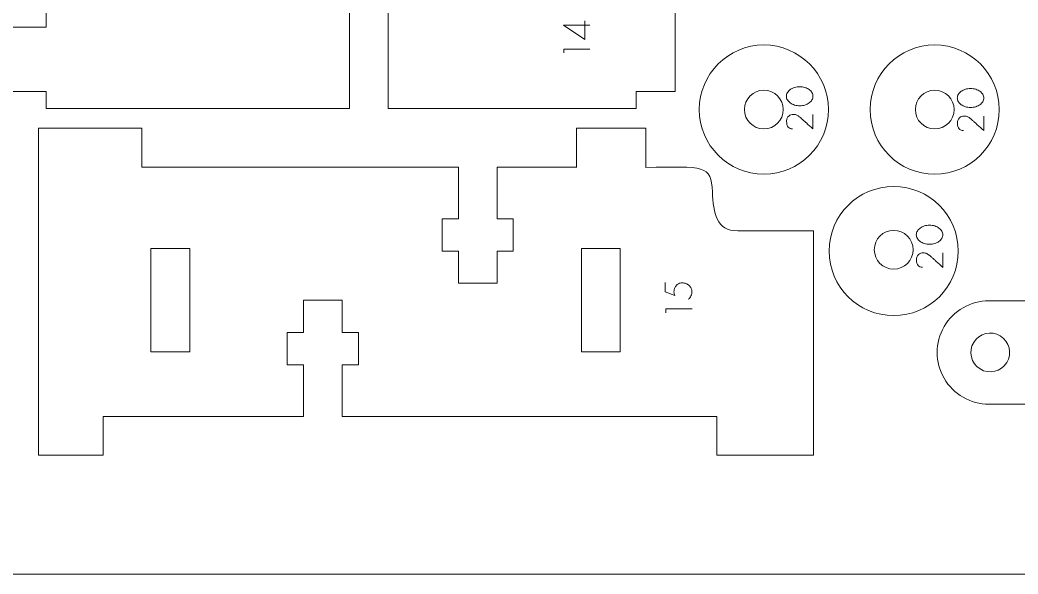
# Model space of a CAD drawing. Header units: millimetres. Extents: x 1 to 3601, y 1 to 1216.
# Drawn here: x 67.9 to 145.2, y 1.5 to 44.4 of the extents above; entities that cross this region are included whole.
import ezdxf

# ---------------------------------------------------------------- set-up
doc = ezdxf.new("R2010")
doc.units = ezdxf.units.MM
doc.layers.get('0').update_dxf_attribs({"lineweight": 5})
for name, color, linetype, lineweight in [('MARCATGE', 1, 'Continuous', 5), ('NO IMPRES', 5, 'Continuous', 5), ('TALL 1', 4, 'Continuous', 5)]:
    doc.layers.add(name, color=color, linetype=linetype, lineweight=lineweight)

msp = doc.modelspace()

# ---------------------------------------------------------------- linework, layer by layer
for points, knots in [([(86.412, 85.18), (86.412, 85.18), (86.408, 85.153), (86.408, 85.153), (86.408, 85.153), (86.408, 85.153), (69.921, 85.153), (69.921, 85.153), (69.921, 85.153), (69.921, 85.153), (69.921, 85.128), (69.921, 85.128), (69.921, 85.128), (69.921, 85.128), (69.921, 83.828), (69.921, 83.828), (69.921, 83.828), (69.921, 83.828), (66.921, 83.828), (66.921, 83.828), (66.921, 83.828), (66.921, 83.828), (66.921, 70.828), (66.921, 70.828), (66.921, 70.828), (66.921, 70.828), (69.921, 70.828), (69.921, 70.828), (69.921, 70.828), (69.921, 70.828), (69.921, 51.828), (69.921, 51.828), (69.921, 51.828), (69.921, 51.828), (66.921, 51.828), (66.921, 51.828), (66.921, 51.828), (66.921, 51.828), (66.921, 46.828), (66.921, 46.828), (66.921, 46.828), (66.921, 46.828), (69.921, 46.828), (69.921, 46.828), (69.921, 46.828), (69.921, 46.828), (69.921, 43.828), (69.921, 43.828), (69.921, 43.828), (69.921, 43.828), (66.921, 43.828), (66.921, 43.828), (66.921, 43.828), (66.921, 43.828), (66.921, 38.828), (66.921, 38.828), (66.921, 38.828), (66.921, 38.828), (69.921, 38.828), (69.921, 38.828), (69.921, 38.828), (69.921, 38.828), (69.921, 37.528), (69.921, 37.528), (69.921, 37.528), (69.921, 37.528), (93.421, 37.528), (93.421, 37.528), (93.421, 37.528), (93.421, 37.528), (93.421, 47.428), (93.421, 47.428), (93.421, 47.428), (93.421, 47.428), (96.421, 47.428), (96.421, 47.428), (96.421, 47.428), (96.421, 47.428), (96.421, 37.528), (96.421, 37.528), (96.421, 37.528), (96.421, 37.528), (115.621, 37.528), (115.621, 37.528), (115.621, 37.528), (115.621, 37.528), (115.621, 38.828), (115.621, 38.828), (115.621, 38.828), (115.621, 38.828), (118.621, 38.828), (118.621, 38.828), (118.621, 38.828), (118.621, 38.828), (118.621, 53.828), (118.621, 53.828), (118.621, 53.828), (118.621, 53.828), (115.621, 53.828), (115.621, 53.828), (115.621, 53.828), (115.621, 53.828), (115.621, 73.828), (115.621, 73.828), (115.621, 73.828), (115.621, 73.828), (118.621, 73.828), (118.621, 73.828), (118.621, 73.828), (118.621, 73.828), (118.621, 83.828), (118.621, 83.828), (118.621, 83.828), (118.621, 83.828), (115.621, 83.828), (115.621, 83.828), (115.621, 83.828), (115.621, 83.828), (115.621, 85.128), (115.621, 85.128), (115.621, 85.128), (115.621, 85.128), (96.421, 85.128), (96.421, 85.128), (96.421, 85.128), (96.421, 85.128), (96.421, 82.658), (96.421, 82.658), (96.421, 82.658), (96.421, 82.658), (93.421, 82.658), (93.421, 82.658), (93.421, 82.658), (93.421, 82.658), (93.421, 85.153), (93.421, 85.153), (93.421, 85.153), (93.421, 85.153), (89.708, 85.153), (89.708, 85.153), (89.708, 85.153), (89.708, 85.153), (89.712, 85.18), (89.712, 85.18), (89.712, 85.18), (89.712, 85.18), (89.712, 88.48), (89.712, 88.48), (89.712, 88.48), (89.712, 88.48), (86.412, 88.48), (86.412, 88.48), (86.412, 88.48), (86.412, 88.48), (86.412, 85.18), (86.412, 85.18)], [0, 0, 0, 0, 0.025, 0.025, 0.025, 0.025, 0.05, 0.05, 0.05, 0.05, 0.075, 0.075, 0.075, 0.075, 0.1, 0.1, 0.1, 0.1, 0.125, 0.125, 0.125, 0.125, 0.15, 0.15, 0.15, 0.15, 0.175, 0.175, 0.175, 0.175, 0.2, 0.2, 0.2, 0.2, 0.225, 0.225, 0.225, 0.225, 0.25, 0.25, 0.25, 0.25, 0.275, 0.275, 0.275, 0.275, 0.3, 0.3, 0.3, 0.3, 0.325, 0.325, 0.325, 0.325, 0.35, 0.35, 0.35, 0.35, 0.375, 0.375, 0.375, 0.375, 0.4, 0.4, 0.4, 0.4, 0.425, 0.425, 0.425, 0.425, 0.45, 0.45, 0.45, 0.45, 0.475, 0.475, 0.475, 0.475, 0.5, 0.5, 0.5, 0.5, 0.525, 0.525, 0.525, 0.525, 0.55, 0.55, 0.55, 0.55, 0.575, 0.575, 0.575, 0.575, 0.6, 0.6, 0.6, 0.6, 0.625, 0.625, 0.625, 0.625, 0.65, 0.65, 0.65, 0.65, 0.675, 0.675, 0.675, 0.675, 0.7, 0.7, 0.7, 0.7, 0.725, 0.725, 0.725, 0.725, 0.75, 0.75, 0.75, 0.75, 0.775, 0.775, 0.775, 0.775, 0.8, 0.8, 0.8, 0.8, 0.825, 0.825, 0.825, 0.825, 0.85, 0.85, 0.85, 0.85, 0.875, 0.875, 0.875, 0.875, 0.9, 0.9, 0.9, 0.9, 0.925, 0.925, 0.925, 0.925, 0.95, 0.95, 0.95, 0.95, 1, 1, 1, 1]), ([(125.493, 32.438), (122.731, 32.438), (120.493, 34.677), (120.493, 37.438), (120.493, 37.438), (120.493, 40.2), (122.731, 42.438), (125.493, 42.438), (125.493, 42.438), (128.254, 42.438), (130.493, 40.2), (130.493, 37.438), (130.493, 37.438), (130.493, 34.677), (128.254, 32.438), (125.493, 32.438)], [0, 0, 0, 0, 0.2, 0.2, 0.2, 0.2, 0.4, 0.4, 0.4, 0.4, 0.6, 0.6, 0.6, 0.6, 1, 1, 1, 1]), ([(138.722, 32.438), (135.961, 32.438), (133.722, 34.677), (133.722, 37.438), (133.722, 37.438), (133.722, 40.2), (135.961, 42.438), (138.722, 42.438), (138.722, 42.438), (141.483, 42.438), (143.722, 40.2), (143.722, 37.438), (143.722, 37.438), (143.722, 34.677), (141.483, 32.438), (138.722, 32.438)], [0, 0, 0, 0, 0.2, 0.2, 0.2, 0.2, 0.4, 0.4, 0.4, 0.4, 0.6, 0.6, 0.6, 0.6, 1, 1, 1, 1]), ([(110.977, 35.987), (110.977, 35.987), (110.977, 35.943), (110.977, 35.943), (110.977, 35.943), (110.977, 35.943), (110.977, 32.943), (110.977, 32.943), (110.977, 32.943), (110.977, 32.943), (110.977, 32.987), (110.977, 32.987), (110.977, 32.987), (110.977, 32.987), (104.847, 32.987), (104.847, 32.987), (104.847, 32.987), (104.847, 32.987), (104.847, 28.987), (104.847, 28.987), (104.847, 28.987), (104.847, 28.987), (106.097, 28.987), (106.097, 28.987), (106.097, 28.987), (106.097, 28.987), (106.097, 26.487), (106.097, 26.487), (106.097, 26.487), (106.097, 26.487), (104.847, 26.487), (104.847, 26.487), (104.847, 26.487), (104.847, 26.487), (104.847, 23.987), (104.847, 23.987), (104.847, 23.987), (104.847, 23.987), (101.847, 23.987), (101.847, 23.987), (101.847, 23.987), (101.847, 23.987), (101.847, 26.487), (101.847, 26.487), (101.847, 26.487), (101.847, 26.487), (100.597, 26.487), (100.597, 26.487), (100.597, 26.487), (100.597, 26.487), (100.597, 28.987), (100.597, 28.987), (100.597, 28.987), (100.597, 28.987), (101.847, 28.987), (101.847, 28.987), (101.847, 28.987), (101.847, 28.987), (101.847, 32.987), (101.847, 32.987), (101.847, 32.987), (101.847, 32.987), (77.35, 32.987), (77.35, 32.987), (77.35, 32.987), (77.35, 32.987), (77.35, 35.987), (77.35, 35.987), (77.35, 35.987), (77.35, 35.987), (69.35, 35.987), (69.35, 35.987), (69.35, 35.987), (69.35, 35.987), (69.35, 10.687), (69.35, 10.687), (69.35, 10.687), (69.35, 10.687), (74.35, 10.687), (74.35, 10.687), (74.35, 10.687), (74.35, 10.687), (74.35, 13.687), (74.35, 13.687), (74.35, 13.687), (74.35, 13.687), (89.85, 13.687), (89.85, 13.687), (89.85, 13.687), (89.85, 13.687), (89.85, 17.687), (89.85, 17.687), (89.85, 17.687), (89.85, 17.687), (88.6, 17.687), (88.6, 17.687), (88.6, 17.687), (88.6, 17.687), (88.6, 20.187), (88.6, 20.187), (88.6, 20.187), (88.6, 20.187), (89.85, 20.187), (89.85, 20.187), (89.85, 20.187), (89.85, 20.187), (89.85, 22.687), (89.85, 22.687), (89.85, 22.687), (89.85, 22.687), (92.85, 22.687), (92.85, 22.687), (92.85, 22.687), (92.85, 22.687), (92.85, 20.187), (92.85, 20.187), (92.85, 20.187), (92.85, 20.187), (94.1, 20.187), (94.1, 20.187), (94.1, 20.187), (94.1, 20.187), (94.1, 17.687), (94.1, 17.687), (94.1, 17.687), (94.1, 17.687), (92.85, 17.687), (92.85, 17.687), (92.85, 17.687), (92.85, 17.687), (92.85, 13.687), (92.85, 13.687), (92.85, 13.687), (92.85, 13.687), (121.85, 13.687), (121.85, 13.687), (121.85, 13.687), (121.85, 13.687), (121.85, 10.687), (121.85, 10.687), (121.85, 10.687), (121.85, 10.687), (129.35, 10.687), (129.35, 10.687), (129.35, 10.687), (129.35, 10.687), (129.35, 28.051), (129.35, 28.051), (129.35, 28.051), (129.35, 28.051), (123.471, 28.051), (123.471, 28.051), (123.471, 28.051), (121.811, 28.051), (121.576, 29.408), (121.511, 31.071), (121.511, 31.071), (121.428, 33.182), (120.873, 33.013), (116.35, 32.963), (116.35, 32.963), (116.35, 33.857), (116.35, 34.903), (116.35, 35.987), (116.35, 35.987), (116.35, 35.987), (110.977, 35.987), (110.977, 35.987)], [0, 0, 0, 0, 0.023256, 0.023256, 0.023256, 0.023256, 0.046512, 0.046512, 0.046512, 0.046512, 0.069767, 0.069767, 0.069767, 0.069767, 0.093023, 0.093023, 0.093023, 0.093023, 0.116279, 0.116279, 0.116279, 0.116279, 0.139535, 0.139535, 0.139535, 0.139535, 0.162791, 0.162791, 0.162791, 0.162791, 0.186047, 0.186047, 0.186047, 0.186047, 0.209302, 0.209302, 0.209302, 0.209302, 0.232558, 0.232558, 0.232558, 0.232558, 0.255814, 0.255814, 0.255814, 0.255814, 0.27907, 0.27907, 0.27907, 0.27907, 0.302326, 0.302326, 0.302326, 0.302326, 0.325581, 0.325581, 0.325581, 0.325581, 0.348837, 0.348837, 0.348837, 0.348837, 0.372093, 0.372093, 0.372093, 0.372093, 0.395349, 0.395349, 0.395349, 0.395349, 0.418605, 0.418605, 0.418605, 0.418605, 0.44186, 0.44186, 0.44186, 0.44186, 0.465116, 0.465116, 0.465116, 0.465116, 0.488372, 0.488372, 0.488372, 0.488372, 0.511628, 0.511628, 0.511628, 0.511628, 0.534884, 0.534884, 0.534884, 0.534884, 0.55814, 0.55814, 0.55814, 0.55814, 0.581395, 0.581395, 0.581395, 0.581395, 0.604651, 0.604651, 0.604651, 0.604651, 0.627907, 0.627907, 0.627907, 0.627907, 0.651163, 0.651163, 0.651163, 0.651163, 0.674419, 0.674419, 0.674419, 0.674419, 0.697674, 0.697674, 0.697674, 0.697674, 0.72093, 0.72093, 0.72093, 0.72093, 0.744186, 0.744186, 0.744186, 0.744186, 0.767442, 0.767442, 0.767442, 0.767442, 0.790698, 0.790698, 0.790698, 0.790698, 0.813953, 0.813953, 0.813953, 0.813953, 0.837209, 0.837209, 0.837209, 0.837209, 0.860465, 0.860465, 0.860465, 0.860465, 0.883721, 0.883721, 0.883721, 0.883721, 0.906977, 0.906977, 0.906977, 0.906977, 0.930233, 0.930233, 0.930233, 0.930233, 0.953488, 0.953488, 0.953488, 0.953488, 1, 1, 1, 1]), ([(135.545, 21.488), (132.783, 21.488), (130.545, 23.727), (130.545, 26.488), (130.545, 26.488), (130.545, 29.249), (132.783, 31.488), (135.545, 31.488), (135.545, 31.488), (138.306, 31.488), (140.545, 29.249), (140.545, 26.488), (140.545, 26.488), (140.545, 23.727), (138.306, 21.488), (135.545, 21.488)], [0, 0, 0, 0, 0.2, 0.2, 0.2, 0.2, 0.4, 0.4, 0.4, 0.4, 0.6, 0.6, 0.6, 0.6, 1, 1, 1, 1]), ([(181.019, 13.384), (181.019, 13.384), (181.242, 13.513), (181.242, 13.513), (181.242, 13.513), (179.443, 12.414), (177.14, 12.316), (175.21, 13.384), (175.21, 13.384), (173.728, 14.204), (171.962, 14.634), (170.269, 14.634), (170.269, 14.634), (170.269, 14.634), (142.915, 14.634), (142.915, 14.634), (142.915, 14.634), (141.486, 14.634), (140.166, 15.396), (139.451, 16.634), (139.451, 16.634), (138.737, 17.872), (138.737, 19.396), (139.451, 20.634), (139.451, 20.634), (140.166, 21.872), (141.486, 22.634), (142.915, 22.634), (142.915, 22.634), (142.915, 22.634), (170.269, 22.634), (170.269, 22.634), (170.269, 22.634), (171.962, 22.634), (173.728, 23.064), (175.21, 23.884), (175.21, 23.884), (177.131, 24.947), (179.421, 24.855), (181.217, 23.77), (181.217, 23.77), (181.217, 23.77), (181.019, 23.884), (181.019, 23.884), (181.019, 23.884), (182.501, 23.064), (184.267, 22.634), (185.961, 22.634), (185.961, 22.634), (185.961, 22.634), (191.488, 22.634), (191.488, 22.634), (191.488, 22.634), (192.917, 22.634), (194.238, 21.872), (194.952, 20.634), (194.952, 20.634), (195.667, 19.396), (195.667, 17.872), (194.952, 16.634), (194.952, 16.634), (194.238, 15.396), (192.917, 14.634), (191.488, 14.634), (191.488, 14.634), (191.488, 14.634), (185.961, 14.634), (185.961, 14.634), (185.961, 14.634), (184.267, 14.634), (182.501, 14.204), (181.019, 13.384)], [0, 0, 0, 0, 0.052632, 0.052632, 0.052632, 0.052632, 0.105263, 0.105263, 0.105263, 0.105263, 0.157895, 0.157895, 0.157895, 0.157895, 0.210526, 0.210526, 0.210526, 0.210526, 0.263158, 0.263158, 0.263158, 0.263158, 0.315789, 0.315789, 0.315789, 0.315789, 0.368421, 0.368421, 0.368421, 0.368421, 0.421053, 0.421053, 0.421053, 0.421053, 0.473684, 0.473684, 0.473684, 0.473684, 0.526316, 0.526316, 0.526316, 0.526316, 0.578947, 0.578947, 0.578947, 0.578947, 0.631579, 0.631579, 0.631579, 0.631579, 0.684211, 0.684211, 0.684211, 0.684211, 0.736842, 0.736842, 0.736842, 0.736842, 0.789474, 0.789474, 0.789474, 0.789474, 0.842105, 0.842105, 0.842105, 0.842105, 0.894737, 0.894737, 0.894737, 0.894737, 1, 1, 1, 1])]:
    msp.add_open_spline(points, degree=3, knots=knots)
at = {"layer": 'MARCATGE'}
for points, knots in [([(109.984, 43.984), (109.984, 43.984), (111.647, 42.872), (111.647, 42.872), (111.647, 42.872), (111.647, 42.872), (111.647, 44.314), (111.647, 44.314), (111.647, 44.314), (111.647, 44.314), (111.647, 42.872), (111.647, 42.872), (111.647, 42.872), (111.647, 42.872), (109.984, 43.984), (109.984, 43.984), (109.984, 43.984), (109.984, 43.984), (112.03, 43.984), (112.03, 43.984), (112.03, 43.984), (112.03, 43.984), (109.984, 43.984), (109.984, 43.984)], [0, 0, 0, 0, 0.142857, 0.142857, 0.142857, 0.142857, 0.285714, 0.285714, 0.285714, 0.285714, 0.428571, 0.428571, 0.428571, 0.428571, 0.571429, 0.571429, 0.571429, 0.571429, 0.714286, 0.714286, 0.714286, 0.714286, 1, 1, 1, 1]), ([(109.998, 42.124), (109.998, 42.124), (109.998, 41.834), (109.998, 41.834), (109.998, 41.834), (109.998, 41.834), (109.998, 42.124), (109.998, 42.124), (109.998, 42.124), (109.998, 42.124), (112.03, 42.124), (112.03, 42.124), (112.03, 42.124), (112.03, 42.124), (109.998, 42.124), (109.998, 42.124)], [0, 0, 0, 0, 0.2, 0.2, 0.2, 0.2, 0.4, 0.4, 0.4, 0.4, 0.6, 0.6, 0.6, 0.6, 1, 1, 1, 1]), ([(129.297, 38.466), (129.297, 38.365), (129.27, 38.27), (129.216, 38.181), (129.216, 38.181), (129.163, 38.093), (129.089, 38.015), (128.996, 37.948), (128.996, 37.948), (128.903, 37.882), (128.794, 37.829), (128.669, 37.79), (128.669, 37.79), (128.544, 37.752), (128.411, 37.733), (128.27, 37.733), (128.27, 37.733), (128.128, 37.733), (127.995, 37.752), (127.87, 37.79), (127.87, 37.79), (127.745, 37.829), (127.636, 37.882), (127.543, 37.948), (127.543, 37.948), (127.45, 38.015), (127.376, 38.093), (127.321, 38.181), (127.321, 38.181), (127.267, 38.27), (127.239, 38.365), (127.239, 38.466), (127.239, 38.466), (127.239, 38.568), (127.267, 38.663), (127.321, 38.751), (127.321, 38.751), (127.376, 38.84), (127.45, 38.917), (127.543, 38.984), (127.543, 38.984), (127.636, 39.051), (127.745, 39.104), (127.87, 39.142), (127.87, 39.142), (127.995, 39.181), (128.128, 39.2), (128.27, 39.2), (128.27, 39.2), (128.411, 39.2), (128.544, 39.181), (128.669, 39.142), (128.669, 39.142), (128.794, 39.104), (128.903, 39.051), (128.996, 38.984), (128.996, 38.984), (129.089, 38.917), (129.163, 38.84), (129.216, 38.751), (129.216, 38.751), (129.27, 38.663), (129.297, 38.568), (129.297, 38.466)], [0, 0, 0, 0, 0.058824, 0.058824, 0.058824, 0.058824, 0.117647, 0.117647, 0.117647, 0.117647, 0.176471, 0.176471, 0.176471, 0.176471, 0.235294, 0.235294, 0.235294, 0.235294, 0.294118, 0.294118, 0.294118, 0.294118, 0.352941, 0.352941, 0.352941, 0.352941, 0.411765, 0.411765, 0.411765, 0.411765, 0.470588, 0.470588, 0.470588, 0.470588, 0.529412, 0.529412, 0.529412, 0.529412, 0.588235, 0.588235, 0.588235, 0.588235, 0.647059, 0.647059, 0.647059, 0.647059, 0.705882, 0.705882, 0.705882, 0.705882, 0.764706, 0.764706, 0.764706, 0.764706, 0.823529, 0.823529, 0.823529, 0.823529, 0.882353, 0.882353, 0.882353, 0.882353, 1, 1, 1, 1]), ([(142.526, 38.334), (142.526, 38.232), (142.499, 38.137), (142.446, 38.049), (142.446, 38.049), (142.392, 37.961), (142.319, 37.883), (142.225, 37.816), (142.225, 37.816), (142.132, 37.749), (142.023, 37.697), (141.898, 37.658), (141.898, 37.658), (141.773, 37.62), (141.64, 37.6), (141.499, 37.6), (141.499, 37.6), (141.358, 37.6), (141.225, 37.62), (141.099, 37.658), (141.099, 37.658), (140.974, 37.697), (140.865, 37.749), (140.772, 37.816), (140.772, 37.816), (140.679, 37.883), (140.605, 37.961), (140.551, 38.049), (140.551, 38.049), (140.496, 38.137), (140.469, 38.232), (140.469, 38.334), (140.469, 38.334), (140.469, 38.436), (140.496, 38.531), (140.551, 38.619), (140.551, 38.619), (140.605, 38.708), (140.679, 38.785), (140.772, 38.852), (140.772, 38.852), (140.865, 38.919), (140.974, 38.971), (141.099, 39.01), (141.099, 39.01), (141.225, 39.049), (141.358, 39.068), (141.499, 39.068), (141.499, 39.068), (141.64, 39.068), (141.773, 39.049), (141.898, 39.01), (141.898, 39.01), (142.023, 38.971), (142.132, 38.919), (142.225, 38.852), (142.225, 38.852), (142.319, 38.785), (142.392, 38.708), (142.446, 38.619), (142.446, 38.619), (142.499, 38.531), (142.526, 38.436), (142.526, 38.334)], [0, 0, 0, 0, 0.058824, 0.058824, 0.058824, 0.058824, 0.117647, 0.117647, 0.117647, 0.117647, 0.176471, 0.176471, 0.176471, 0.176471, 0.235294, 0.235294, 0.235294, 0.235294, 0.294118, 0.294118, 0.294118, 0.294118, 0.352941, 0.352941, 0.352941, 0.352941, 0.411765, 0.411765, 0.411765, 0.411765, 0.470588, 0.470588, 0.470588, 0.470588, 0.529412, 0.529412, 0.529412, 0.529412, 0.588235, 0.588235, 0.588235, 0.588235, 0.647059, 0.647059, 0.647059, 0.647059, 0.705882, 0.705882, 0.705882, 0.705882, 0.764706, 0.764706, 0.764706, 0.764706, 0.823529, 0.823529, 0.823529, 0.823529, 0.882353, 0.882353, 0.882353, 0.882353, 1, 1, 1, 1]), ([(129.297, 35.941), (129.109, 36.11), (128.938, 36.263), (128.786, 36.401), (128.786, 36.401), (128.722, 36.459), (128.658, 36.517), (128.594, 36.574), (128.594, 36.574), (128.53, 36.632), (128.472, 36.683), (128.419, 36.729), (128.419, 36.729), (128.366, 36.775), (128.322, 36.814), (128.285, 36.845), (128.285, 36.845), (128.248, 36.876), (128.225, 36.894), (128.216, 36.9), (128.216, 36.9), (128.197, 36.911), (128.175, 36.926), (128.15, 36.945), (128.15, 36.945), (128.124, 36.964), (128.094, 36.982), (128.059, 37), (128.059, 37), (128.025, 37.018), (127.984, 37.034), (127.937, 37.047), (127.937, 37.047), (127.89, 37.06), (127.835, 37.067), (127.773, 37.067), (127.773, 37.067), (127.711, 37.067), (127.649, 37.056), (127.587, 37.036), (127.587, 37.036), (127.525, 37.015), (127.469, 36.983), (127.419, 36.94), (127.419, 36.94), (127.369, 36.896), (127.328, 36.84), (127.297, 36.772), (127.297, 36.772), (127.266, 36.703), (127.251, 36.62), (127.251, 36.522), (127.251, 36.522), (127.253, 36.324), (127.296, 36.179), (127.381, 36.086), (127.381, 36.086), (127.465, 35.993), (127.577, 35.946), (127.716, 35.946), (127.716, 35.946), (127.577, 35.946), (127.465, 35.993), (127.381, 36.086), (127.381, 36.086), (127.296, 36.179), (127.253, 36.324), (127.251, 36.522), (127.251, 36.522), (127.251, 36.62), (127.266, 36.703), (127.297, 36.772), (127.297, 36.772), (127.328, 36.84), (127.369, 36.896), (127.419, 36.94), (127.419, 36.94), (127.469, 36.983), (127.525, 37.015), (127.587, 37.036), (127.587, 37.036), (127.649, 37.056), (127.711, 37.067), (127.773, 37.067), (127.773, 37.067), (127.835, 37.067), (127.89, 37.06), (127.937, 37.047), (127.937, 37.047), (127.984, 37.034), (128.025, 37.018), (128.059, 37), (128.059, 37), (128.094, 36.982), (128.124, 36.964), (128.15, 36.945), (128.15, 36.945), (128.175, 36.926), (128.197, 36.911), (128.216, 36.9), (128.216, 36.9), (128.225, 36.894), (128.248, 36.876), (128.285, 36.845), (128.285, 36.845), (128.322, 36.814), (128.366, 36.775), (128.419, 36.729), (128.419, 36.729), (128.472, 36.683), (128.53, 36.632), (128.594, 36.574), (128.594, 36.574), (128.658, 36.517), (128.722, 36.459), (128.786, 36.401), (128.786, 36.401), (128.938, 36.263), (129.109, 36.11), (129.297, 35.941), (129.297, 35.941), (129.297, 35.941), (129.297, 37.052), (129.297, 37.052), (129.297, 37.052), (129.297, 37.052), (129.297, 35.941), (129.297, 35.941)], [0, 0, 0, 0, 0.030303, 0.030303, 0.030303, 0.030303, 0.060606, 0.060606, 0.060606, 0.060606, 0.090909, 0.090909, 0.090909, 0.090909, 0.121212, 0.121212, 0.121212, 0.121212, 0.151515, 0.151515, 0.151515, 0.151515, 0.181818, 0.181818, 0.181818, 0.181818, 0.212121, 0.212121, 0.212121, 0.212121, 0.242424, 0.242424, 0.242424, 0.242424, 0.272727, 0.272727, 0.272727, 0.272727, 0.30303, 0.30303, 0.30303, 0.30303, 0.333333, 0.333333, 0.333333, 0.333333, 0.363636, 0.363636, 0.363636, 0.363636, 0.393939, 0.393939, 0.393939, 0.393939, 0.424242, 0.424242, 0.424242, 0.424242, 0.454545, 0.454545, 0.454545, 0.454545, 0.484848, 0.484848, 0.484848, 0.484848, 0.515152, 0.515152, 0.515152, 0.515152, 0.545455, 0.545455, 0.545455, 0.545455, 0.575758, 0.575758, 0.575758, 0.575758, 0.606061, 0.606061, 0.606061, 0.606061, 0.636364, 0.636364, 0.636364, 0.636364, 0.666667, 0.666667, 0.666667, 0.666667, 0.69697, 0.69697, 0.69697, 0.69697, 0.727273, 0.727273, 0.727273, 0.727273, 0.757576, 0.757576, 0.757576, 0.757576, 0.787879, 0.787879, 0.787879, 0.787879, 0.818182, 0.818182, 0.818182, 0.818182, 0.848485, 0.848485, 0.848485, 0.848485, 0.878788, 0.878788, 0.878788, 0.878788, 0.909091, 0.909091, 0.909091, 0.909091, 0.939394, 0.939394, 0.939394, 0.939394, 1, 1, 1, 1]), ([(142.526, 35.808), (142.338, 35.978), (142.168, 36.131), (142.015, 36.268), (142.015, 36.268), (141.951, 36.327), (141.887, 36.384), (141.823, 36.442), (141.823, 36.442), (141.759, 36.499), (141.701, 36.551), (141.648, 36.597), (141.648, 36.597), (141.596, 36.643), (141.551, 36.682), (141.514, 36.713), (141.514, 36.713), (141.478, 36.744), (141.455, 36.762), (141.445, 36.768), (141.445, 36.768), (141.426, 36.779), (141.404, 36.794), (141.379, 36.813), (141.379, 36.813), (141.353, 36.832), (141.323, 36.85), (141.289, 36.868), (141.289, 36.868), (141.254, 36.886), (141.213, 36.901), (141.166, 36.915), (141.166, 36.915), (141.119, 36.928), (141.064, 36.934), (141.002, 36.934), (141.002, 36.934), (140.94, 36.934), (140.878, 36.924), (140.816, 36.903), (140.816, 36.903), (140.754, 36.883), (140.698, 36.851), (140.648, 36.807), (140.648, 36.807), (140.598, 36.764), (140.558, 36.708), (140.527, 36.639), (140.527, 36.639), (140.495, 36.571), (140.48, 36.487), (140.48, 36.39), (140.48, 36.39), (140.482, 36.192), (140.525, 36.047), (140.61, 35.954), (140.61, 35.954), (140.694, 35.86), (140.806, 35.814), (140.946, 35.814), (140.946, 35.814), (140.806, 35.814), (140.694, 35.86), (140.61, 35.954), (140.61, 35.954), (140.525, 36.047), (140.482, 36.192), (140.48, 36.39), (140.48, 36.39), (140.48, 36.487), (140.495, 36.571), (140.527, 36.639), (140.527, 36.639), (140.558, 36.708), (140.598, 36.764), (140.648, 36.807), (140.648, 36.807), (140.698, 36.851), (140.754, 36.883), (140.816, 36.903), (140.816, 36.903), (140.878, 36.924), (140.94, 36.934), (141.002, 36.934), (141.002, 36.934), (141.064, 36.934), (141.119, 36.928), (141.166, 36.915), (141.166, 36.915), (141.213, 36.901), (141.254, 36.886), (141.289, 36.868), (141.289, 36.868), (141.323, 36.85), (141.353, 36.832), (141.379, 36.813), (141.379, 36.813), (141.404, 36.794), (141.426, 36.779), (141.445, 36.768), (141.445, 36.768), (141.455, 36.762), (141.478, 36.744), (141.514, 36.713), (141.514, 36.713), (141.551, 36.682), (141.596, 36.643), (141.648, 36.597), (141.648, 36.597), (141.701, 36.551), (141.759, 36.499), (141.823, 36.442), (141.823, 36.442), (141.887, 36.384), (141.951, 36.327), (142.015, 36.268), (142.015, 36.268), (142.168, 36.131), (142.338, 35.978), (142.526, 35.808), (142.526, 35.808), (142.526, 35.808), (142.526, 36.92), (142.526, 36.92), (142.526, 36.92), (142.526, 36.92), (142.526, 35.808), (142.526, 35.808)], [0, 0, 0, 0, 0.030303, 0.030303, 0.030303, 0.030303, 0.060606, 0.060606, 0.060606, 0.060606, 0.090909, 0.090909, 0.090909, 0.090909, 0.121212, 0.121212, 0.121212, 0.121212, 0.151515, 0.151515, 0.151515, 0.151515, 0.181818, 0.181818, 0.181818, 0.181818, 0.212121, 0.212121, 0.212121, 0.212121, 0.242424, 0.242424, 0.242424, 0.242424, 0.272727, 0.272727, 0.272727, 0.272727, 0.30303, 0.30303, 0.30303, 0.30303, 0.333333, 0.333333, 0.333333, 0.333333, 0.363636, 0.363636, 0.363636, 0.363636, 0.393939, 0.393939, 0.393939, 0.393939, 0.424242, 0.424242, 0.424242, 0.424242, 0.454545, 0.454545, 0.454545, 0.454545, 0.484848, 0.484848, 0.484848, 0.484848, 0.515152, 0.515152, 0.515152, 0.515152, 0.545455, 0.545455, 0.545455, 0.545455, 0.575758, 0.575758, 0.575758, 0.575758, 0.606061, 0.606061, 0.606061, 0.606061, 0.636364, 0.636364, 0.636364, 0.636364, 0.666667, 0.666667, 0.666667, 0.666667, 0.69697, 0.69697, 0.69697, 0.69697, 0.727273, 0.727273, 0.727273, 0.727273, 0.757576, 0.757576, 0.757576, 0.757576, 0.787879, 0.787879, 0.787879, 0.787879, 0.818182, 0.818182, 0.818182, 0.818182, 0.848485, 0.848485, 0.848485, 0.848485, 0.878788, 0.878788, 0.878788, 0.878788, 0.909091, 0.909091, 0.909091, 0.909091, 0.939394, 0.939394, 0.939394, 0.939394, 1, 1, 1, 1]), ([(139.351, 27.751), (139.351, 27.649), (139.324, 27.554), (139.271, 27.466), (139.271, 27.466), (139.217, 27.377), (139.144, 27.3), (139.05, 27.233), (139.05, 27.233), (138.957, 27.166), (138.848, 27.113), (138.723, 27.075), (138.723, 27.075), (138.598, 27.036), (138.465, 27.017), (138.324, 27.017), (138.324, 27.017), (138.183, 27.017), (138.05, 27.036), (137.924, 27.075), (137.924, 27.075), (137.799, 27.113), (137.69, 27.166), (137.597, 27.233), (137.597, 27.233), (137.504, 27.3), (137.43, 27.377), (137.376, 27.466), (137.376, 27.466), (137.321, 27.554), (137.294, 27.649), (137.294, 27.751), (137.294, 27.751), (137.294, 27.852), (137.321, 27.947), (137.376, 28.036), (137.376, 28.036), (137.43, 28.124), (137.504, 28.202), (137.597, 28.269), (137.597, 28.269), (137.69, 28.335), (137.799, 28.388), (137.924, 28.427), (137.924, 28.427), (138.05, 28.465), (138.183, 28.484), (138.324, 28.484), (138.324, 28.484), (138.465, 28.484), (138.598, 28.465), (138.723, 28.427), (138.723, 28.427), (138.848, 28.388), (138.957, 28.335), (139.05, 28.269), (139.05, 28.269), (139.144, 28.202), (139.217, 28.124), (139.271, 28.036), (139.271, 28.036), (139.324, 27.947), (139.351, 27.852), (139.351, 27.751)], [0, 0, 0, 0, 0.058824, 0.058824, 0.058824, 0.058824, 0.117647, 0.117647, 0.117647, 0.117647, 0.176471, 0.176471, 0.176471, 0.176471, 0.235294, 0.235294, 0.235294, 0.235294, 0.294118, 0.294118, 0.294118, 0.294118, 0.352941, 0.352941, 0.352941, 0.352941, 0.411765, 0.411765, 0.411765, 0.411765, 0.470588, 0.470588, 0.470588, 0.470588, 0.529412, 0.529412, 0.529412, 0.529412, 0.588235, 0.588235, 0.588235, 0.588235, 0.647059, 0.647059, 0.647059, 0.647059, 0.705882, 0.705882, 0.705882, 0.705882, 0.764706, 0.764706, 0.764706, 0.764706, 0.823529, 0.823529, 0.823529, 0.823529, 0.882353, 0.882353, 0.882353, 0.882353, 1, 1, 1, 1]), ([(139.351, 25.225), (139.163, 25.394), (138.993, 25.548), (138.84, 25.685), (138.84, 25.685), (138.776, 25.743), (138.712, 25.801), (138.648, 25.858), (138.648, 25.858), (138.584, 25.916), (138.526, 25.968), (138.473, 26.014), (138.473, 26.014), (138.421, 26.06), (138.376, 26.098), (138.339, 26.129), (138.339, 26.129), (138.303, 26.16), (138.28, 26.179), (138.27, 26.184), (138.27, 26.184), (138.251, 26.196), (138.229, 26.211), (138.204, 26.23), (138.204, 26.23), (138.178, 26.248), (138.148, 26.267), (138.114, 26.285), (138.114, 26.285), (138.079, 26.302), (138.038, 26.318), (137.991, 26.331), (137.991, 26.331), (137.944, 26.344), (137.889, 26.351), (137.827, 26.351), (137.827, 26.351), (137.765, 26.351), (137.703, 26.341), (137.641, 26.32), (137.641, 26.32), (137.579, 26.299), (137.523, 26.267), (137.473, 26.224), (137.473, 26.224), (137.423, 26.181), (137.383, 26.125), (137.352, 26.056), (137.352, 26.056), (137.32, 25.987), (137.305, 25.904), (137.305, 25.806), (137.305, 25.806), (137.307, 25.609), (137.35, 25.463), (137.435, 25.37), (137.435, 25.37), (137.519, 25.277), (137.631, 25.23), (137.771, 25.23), (137.771, 25.23), (137.631, 25.23), (137.519, 25.277), (137.435, 25.37), (137.435, 25.37), (137.35, 25.463), (137.307, 25.609), (137.305, 25.806), (137.305, 25.806), (137.305, 25.904), (137.32, 25.987), (137.352, 26.056), (137.352, 26.056), (137.383, 26.125), (137.423, 26.181), (137.473, 26.224), (137.473, 26.224), (137.523, 26.267), (137.579, 26.299), (137.641, 26.32), (137.641, 26.32), (137.703, 26.341), (137.765, 26.351), (137.827, 26.351), (137.827, 26.351), (137.889, 26.351), (137.944, 26.344), (137.991, 26.331), (137.991, 26.331), (138.038, 26.318), (138.079, 26.302), (138.114, 26.285), (138.114, 26.285), (138.148, 26.267), (138.178, 26.248), (138.204, 26.23), (138.204, 26.23), (138.229, 26.211), (138.251, 26.196), (138.27, 26.184), (138.27, 26.184), (138.28, 26.179), (138.303, 26.16), (138.339, 26.129), (138.339, 26.129), (138.376, 26.098), (138.421, 26.06), (138.473, 26.014), (138.473, 26.014), (138.526, 25.968), (138.584, 25.916), (138.648, 25.858), (138.648, 25.858), (138.712, 25.801), (138.776, 25.743), (138.84, 25.685), (138.84, 25.685), (138.993, 25.548), (139.163, 25.394), (139.351, 25.225), (139.351, 25.225), (139.351, 25.225), (139.351, 26.337), (139.351, 26.337), (139.351, 26.337), (139.351, 26.337), (139.351, 25.225), (139.351, 25.225)], [0, 0, 0, 0, 0.030303, 0.030303, 0.030303, 0.030303, 0.060606, 0.060606, 0.060606, 0.060606, 0.090909, 0.090909, 0.090909, 0.090909, 0.121212, 0.121212, 0.121212, 0.121212, 0.151515, 0.151515, 0.151515, 0.151515, 0.181818, 0.181818, 0.181818, 0.181818, 0.212121, 0.212121, 0.212121, 0.212121, 0.242424, 0.242424, 0.242424, 0.242424, 0.272727, 0.272727, 0.272727, 0.272727, 0.30303, 0.30303, 0.30303, 0.30303, 0.333333, 0.333333, 0.333333, 0.333333, 0.363636, 0.363636, 0.363636, 0.363636, 0.393939, 0.393939, 0.393939, 0.393939, 0.424242, 0.424242, 0.424242, 0.424242, 0.454545, 0.454545, 0.454545, 0.454545, 0.484848, 0.484848, 0.484848, 0.484848, 0.515152, 0.515152, 0.515152, 0.515152, 0.545455, 0.545455, 0.545455, 0.545455, 0.575758, 0.575758, 0.575758, 0.575758, 0.606061, 0.606061, 0.606061, 0.606061, 0.636364, 0.636364, 0.636364, 0.636364, 0.666667, 0.666667, 0.666667, 0.666667, 0.69697, 0.69697, 0.69697, 0.69697, 0.727273, 0.727273, 0.727273, 0.727273, 0.757576, 0.757576, 0.757576, 0.757576, 0.787879, 0.787879, 0.787879, 0.787879, 0.818182, 0.818182, 0.818182, 0.818182, 0.848485, 0.848485, 0.848485, 0.848485, 0.878788, 0.878788, 0.878788, 0.878788, 0.909091, 0.909091, 0.909091, 0.909091, 0.939394, 0.939394, 0.939394, 0.939394, 1, 1, 1, 1]), ([(119.653, 22.75), (119.666, 22.761), (119.688, 22.782), (119.717, 22.812), (119.717, 22.812), (119.746, 22.842), (119.776, 22.881), (119.807, 22.929), (119.807, 22.929), (119.838, 22.977), (119.866, 23.035), (119.89, 23.103), (119.89, 23.103), (119.915, 23.17), (119.928, 23.249), (119.93, 23.34), (119.93, 23.34), (119.93, 23.43), (119.91, 23.516), (119.871, 23.598), (119.871, 23.598), (119.831, 23.68), (119.776, 23.753), (119.707, 23.817), (119.707, 23.817), (119.637, 23.88), (119.556, 23.931), (119.464, 23.969), (119.464, 23.969), (119.372, 24.007), (119.274, 24.025), (119.171, 24.025), (119.171, 24.025), (119.067, 24.025), (118.976, 24.003), (118.897, 23.959), (118.897, 23.959), (118.818, 23.915), (118.752, 23.861), (118.698, 23.797), (118.698, 23.797), (118.644, 23.733), (118.604, 23.665), (118.578, 23.594), (118.578, 23.594), (118.552, 23.522), (118.538, 23.459), (118.538, 23.404), (118.538, 23.404), (118.533, 23.371), (118.532, 23.335), (118.536, 23.297), (118.536, 23.297), (118.539, 23.265), (118.546, 23.228), (118.555, 23.184), (118.555, 23.184), (118.565, 23.141), (118.58, 23.097), (118.601, 23.052), (118.601, 23.052), (118.601, 23.052), (117.85, 23.334), (117.85, 23.334), (117.85, 23.334), (117.85, 23.334), (117.85, 24.045), (117.85, 24.045), (117.85, 24.045), (117.85, 24.045), (117.85, 23.334), (117.85, 23.334), (117.85, 23.334), (117.85, 23.334), (118.601, 23.052), (118.601, 23.052), (118.601, 23.052), (118.58, 23.097), (118.565, 23.141), (118.555, 23.184), (118.555, 23.184), (118.546, 23.228), (118.539, 23.265), (118.536, 23.297), (118.536, 23.297), (118.532, 23.335), (118.533, 23.371), (118.538, 23.404), (118.538, 23.404), (118.538, 23.459), (118.552, 23.522), (118.578, 23.594), (118.578, 23.594), (118.604, 23.665), (118.644, 23.733), (118.698, 23.797), (118.698, 23.797), (118.752, 23.861), (118.818, 23.915), (118.897, 23.959), (118.897, 23.959), (118.976, 24.003), (119.067, 24.025), (119.171, 24.025), (119.171, 24.025), (119.274, 24.025), (119.372, 24.007), (119.464, 23.969), (119.464, 23.969), (119.556, 23.931), (119.637, 23.88), (119.707, 23.817), (119.707, 23.817), (119.776, 23.753), (119.831, 23.68), (119.871, 23.598), (119.871, 23.598), (119.91, 23.516), (119.93, 23.43), (119.93, 23.34), (119.93, 23.34), (119.928, 23.249), (119.915, 23.17), (119.89, 23.103), (119.89, 23.103), (119.866, 23.035), (119.838, 22.977), (119.807, 22.929), (119.807, 22.929), (119.776, 22.881), (119.746, 22.842), (119.717, 22.812), (119.717, 22.812), (119.688, 22.782), (119.666, 22.761), (119.653, 22.75)], [0, 0, 0, 0, 0.028571, 0.028571, 0.028571, 0.028571, 0.057143, 0.057143, 0.057143, 0.057143, 0.085714, 0.085714, 0.085714, 0.085714, 0.114286, 0.114286, 0.114286, 0.114286, 0.142857, 0.142857, 0.142857, 0.142857, 0.171429, 0.171429, 0.171429, 0.171429, 0.2, 0.2, 0.2, 0.2, 0.228571, 0.228571, 0.228571, 0.228571, 0.257143, 0.257143, 0.257143, 0.257143, 0.285714, 0.285714, 0.285714, 0.285714, 0.314286, 0.314286, 0.314286, 0.314286, 0.342857, 0.342857, 0.342857, 0.342857, 0.371429, 0.371429, 0.371429, 0.371429, 0.4, 0.4, 0.4, 0.4, 0.428571, 0.428571, 0.428571, 0.428571, 0.457143, 0.457143, 0.457143, 0.457143, 0.485714, 0.485714, 0.485714, 0.485714, 0.514286, 0.514286, 0.514286, 0.514286, 0.542857, 0.542857, 0.542857, 0.542857, 0.571429, 0.571429, 0.571429, 0.571429, 0.6, 0.6, 0.6, 0.6, 0.628571, 0.628571, 0.628571, 0.628571, 0.657143, 0.657143, 0.657143, 0.657143, 0.685714, 0.685714, 0.685714, 0.685714, 0.714286, 0.714286, 0.714286, 0.714286, 0.742857, 0.742857, 0.742857, 0.742857, 0.771429, 0.771429, 0.771429, 0.771429, 0.8, 0.8, 0.8, 0.8, 0.828571, 0.828571, 0.828571, 0.828571, 0.857143, 0.857143, 0.857143, 0.857143, 0.885714, 0.885714, 0.885714, 0.885714, 0.914286, 0.914286, 0.914286, 0.914286, 0.942857, 0.942857, 0.942857, 0.942857, 1, 1, 1, 1]), ([(117.901, 22.002), (117.901, 22.002), (117.901, 21.711), (117.901, 21.711), (117.901, 21.711), (117.901, 21.711), (117.901, 22.002), (117.901, 22.002), (117.901, 22.002), (117.901, 22.002), (119.933, 22.002), (119.933, 22.002), (119.933, 22.002), (119.933, 22.002), (117.901, 22.002), (117.901, 22.002)], [0, 0, 0, 0, 0.2, 0.2, 0.2, 0.2, 0.4, 0.4, 0.4, 0.4, 0.6, 0.6, 0.6, 0.6, 1, 1, 1, 1])]:
    msp.add_open_spline(points, degree=3, knots=knots, dxfattribs=at)
at = {"layer": 'NO IMPRES'}
msp.add_lwpolyline([(0.741, 1.483), (0.741, 301.483), (600.741, 301.483), (600.741, 1.483)], close=True, dxfattribs=at)
at = {"layer": 'TALL 1'}
for points in [[(126.993, 37.438), (126.993, 36.61), (126.321, 35.938), (125.493, 35.938), (125.493, 35.938), (124.664, 35.938), (123.993, 36.61), (123.993, 37.438), (123.993, 37.438), (123.993, 38.267), (124.664, 38.938), (125.493, 38.938), (125.493, 38.938), (126.321, 38.938), (126.993, 38.267), (126.993, 37.438)], [(140.222, 37.438), (140.222, 36.61), (139.55, 35.938), (138.722, 35.938), (138.722, 35.938), (137.894, 35.938), (137.222, 36.61), (137.222, 37.438), (137.222, 37.438), (137.222, 38.267), (137.894, 38.938), (138.722, 38.938), (138.722, 38.938), (139.55, 38.938), (140.222, 38.267), (140.222, 37.438)], [(137.045, 26.588), (137.045, 25.76), (136.373, 25.088), (135.545, 25.088), (135.545, 25.088), (134.716, 25.088), (134.045, 25.76), (134.045, 26.588), (134.045, 26.588), (134.045, 27.416), (134.716, 28.088), (135.545, 28.088), (135.545, 28.088), (136.373, 28.088), (137.045, 27.416), (137.045, 26.588)], [(78.048, 26.687), (78.048, 26.687), (81.048, 26.687), (81.048, 26.687), (81.048, 26.687), (81.048, 26.687), (81.048, 18.687), (81.048, 18.687), (81.048, 18.687), (81.048, 18.687), (78.048, 18.687), (78.048, 18.687), (78.048, 18.687), (78.048, 18.687), (78.048, 26.687), (78.048, 26.687)], [(111.367, 26.687), (111.367, 26.687), (114.367, 26.687), (114.367, 26.687), (114.367, 26.687), (114.367, 26.687), (114.367, 18.687), (114.367, 18.687), (114.367, 18.687), (114.367, 18.687), (111.367, 18.687), (111.367, 18.687), (111.367, 18.687), (111.367, 18.687), (111.367, 26.687), (111.367, 26.687)], [(142.23, 17.356), (141.525, 17.79), (141.304, 18.713), (141.737, 19.419), (141.737, 19.419), (142.171, 20.125), (143.095, 20.345), (143.8, 19.912), (143.8, 19.912), (144.506, 19.478), (144.727, 18.555), (144.293, 17.849), (144.293, 17.849), (143.86, 17.143), (142.936, 16.923), (142.23, 17.356)]]:
    msp.add_open_spline(points, degree=3, knots=[0, 0, 0, 0, 0.2, 0.2, 0.2, 0.2, 0.4, 0.4, 0.4, 0.4, 0.6, 0.6, 0.6, 0.6, 1, 1, 1, 1], dxfattribs=at)

doc.saveas('drawing.dxf')
